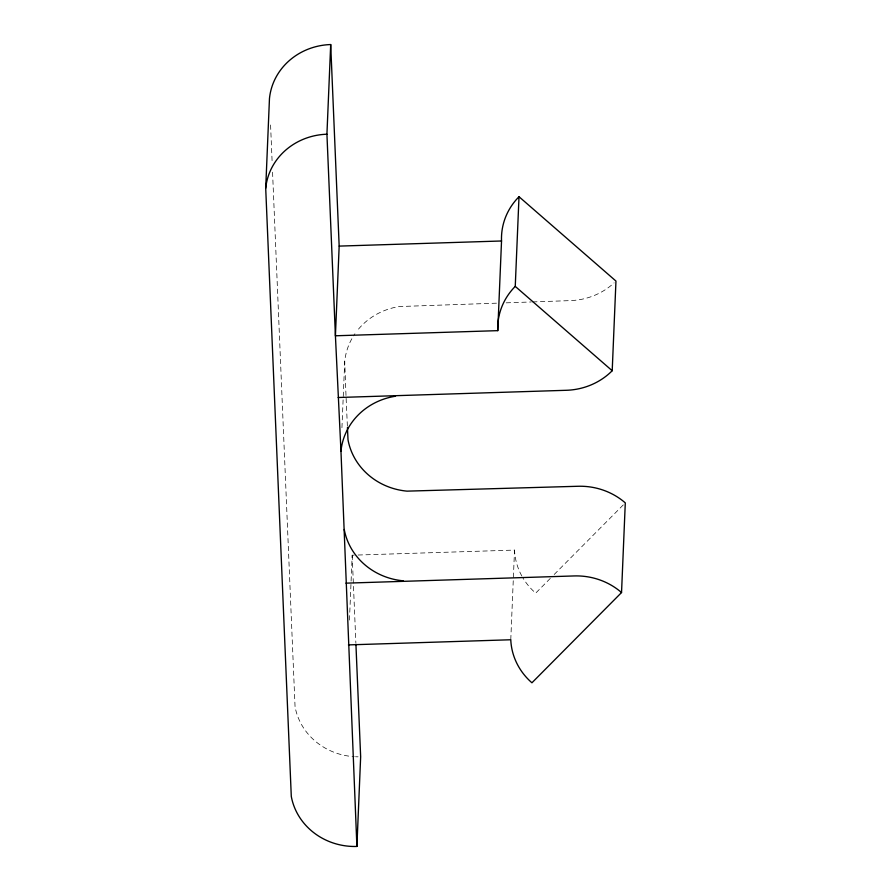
<?xml version="1.0" encoding="UTF-8"?>
<svg xmlns="http://www.w3.org/2000/svg" width="891" height="891" viewBox="0 0 891 891"><rect width="100%" height="100%" fill="white"/><g stroke="black" fill="none" stroke-linecap="round" stroke-linejoin="round"><path stroke-width="0.67" stroke-dasharray="4.46 3.34" d="M341.944 427.702L344.717 361.49A66.012 61.757 2.4 0 1 354.93 333.78M349.461 620.058L352.179 555.216L356.344 555.082M510.777 639.76L514.53 550.081L357.725 555.037M550.293 578.404L535.691 593.128A66.012 61.757 2.4 0 1 522.494 577.19M554.191 574.483L623.344 504.841M496.476 303.174L399.268 306.549A66.012 61.757 2.4 0 0 356.545 331.552M506.199 302.84L531.192 301.971M532.584 301.926L570.084 300.623A66.012 61.757 2.4 0 0 614.133 282.837M347.379 426.143L346.053 396.773M345.998 395.481L344.717 361.49M352.179 555.216L355.865 642.79M270.574 124.985L272.156 162.474M272.557 172.186L295.055 706.741A64.018 59.886 2.4 0 0 354.228 756.682M358.093 756.815A64.018 59.886 2.4 0 1 355.52 756.749M521.814 575.987A66.012 61.757 2.4 0 1 514.53 550.081"/><path stroke-width="1.34" d="M265.707 188.268L269.461 98.6A64.018 59.886 2.4 0 1 330.695 44.55L339.17 246.105L335.417 335.784L340.963 451.158L356.901 846.45A64.018 59.886 2.4 0 1 291.29 796.409L265.707 188.268A64.018 59.886 2.4 0 1 326.93 134.218L330.695 44.55M356.901 846.45L360.655 756.782L355.921 644.182M326.93 134.218L335.417 335.784L497.768 330.65L501.533 240.982A66.012 61.757 2.4 0 1 519.008 196.722L615.959 281.066L612.206 370.734A66.012 61.757 2.4 0 1 566.32 390.291L338.135 397.509M497.768 330.65A66.012 61.757 2.4 0 1 515.254 286.39L519.008 196.722M348.414 644.895L510.777 639.76A66.012 61.757 2.4 0 0 531.927 682.796L621.539 592.548L625.293 502.88A66.012 61.757 2.4 0 0 577.891 486.274L407.031 491.141A66.012 61.757 2.4 0 1 348.013 439.798L347.434 427.513M345.953 583.159L574.138 575.942A66.012 61.757 2.4 0 1 621.539 592.548M339.17 246.105L501.533 240.982M515.254 286.39L612.206 370.734M340.963 451.158A66.012 61.757 2.4 0 1 395.504 396.217M403.278 580.821A66.012 61.757 2.4 0 1 344.249 529.477"/></g></svg>
